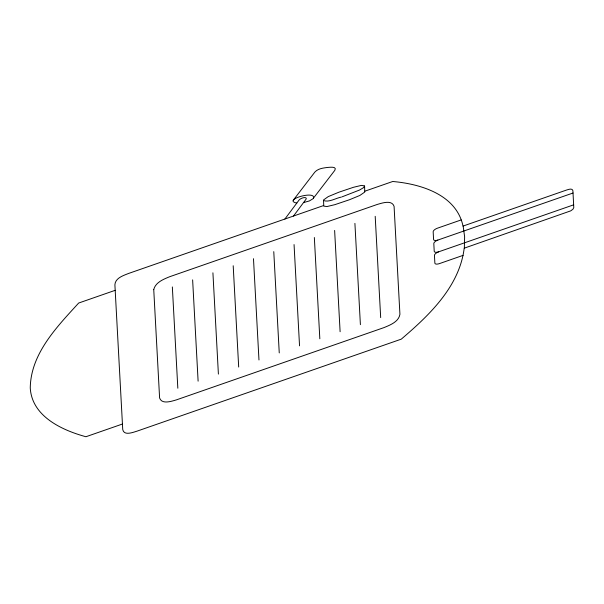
<?xml version="1.0" encoding="UTF-8"?>
<svg xmlns="http://www.w3.org/2000/svg" width="604" height="604" viewBox="0 0 604 604"><rect width="100%" height="100%" fill="white"/><g stroke="black" fill="none" stroke-linecap="round" stroke-linejoin="round"><path stroke-width="0.91" d="M464.333 248.138L464.627 236.776L463.14 226.039M313.416 198.24C316.239 190.079 281.849 199.969 296.798 203.08M284.884 219.041L299.025 200.098A4.107 1.699 -22.7 0 1 304.227 197.606A4.107 1.699 -22.7 0 1 305.798 199.539L293.476 216.051M293.34 200.135L314.85 172.087C317.946 168.629 322.936 168.033 327.293 167.482C329.422 167.331 337.357 166.123 334.835 170.313L312.993 198.739L309.376 200.943L303.54 202.559M461.162 219.931L437.492 228.169A4.741 1.963 -22.7 0 0 433.166 231.777L433.581 239.471A4.741 1.963 -22.7 0 0 437.553 240.166L573.03 193.016M437.84 240.09A4.741 1.963 -22.7 0 0 433.808 243.586L434.223 251.279A4.741 1.963 -22.7 0 0 438.194 251.981L573.672 204.832M323.691 205.526L128.478 273.491C123.216 275.613 115.258 278.059 114.896 284.816L122.733 429.535C123.994 436.05 132.91 432.366 137.01 431.158L401.267 339.154C429.24 315.303 459.433 286.606 464.204 248.184L570.712 210.864L572.917 209.271L573.785 207.565L572.902 190.675C572.177 187.814 568.266 189.596 566.348 190.109L463.011 226.085C456.413 194.647 420.724 183.918 392.728 181.494L364.869 191.189M115.19 290.32L78.671 303.034C56.957 326.839 30.683 353.665 30.26 388.002C31.906 416.42 62.016 430.207 85.919 436.737L122.431 424.031M463.079 255.371L439.41 263.616A4.741 1.963 -22.7 0 1 434.865 263.095L434.45 255.401A4.741 1.963 -22.7 0 1 438.481 251.906M342.151 196.806L359.561 190.026L363.57 187.64L364.529 185.843L361.366 185.405L353.483 187.285L338.852 192.215L328.244 196.61L323.525 199.954L323.774 206.123L326.938 206.553L334.827 204.673L349.459 199.743L359.856 195.447L364.748 192.072L364.597 186.1M341.381 197.07C335.741 198.127 328.893 202.695 323.419 200.49M375.197 216.315L380.679 317.598M354.91 223.382L360.399 324.665M334.624 230.441L340.112 331.724M314.344 237.508L319.826 338.784M294.057 244.567L299.539 345.85M273.771 251.634L279.252 352.91M253.484 258.693L258.973 359.976M233.197 265.752L238.686 367.036M212.918 272.819L218.399 374.095M192.631 279.878L198.112 381.162M172.344 286.945L177.825 388.221M153.748 289.618L159.599 397.968C161.812 404.695 171.483 401.275 176.391 399.878L383.955 327.61C390.154 325.05 398.738 321.789 399.924 314.299L394.08 206.341C391.868 199.614 382.189 203.042 377.289 204.439L169.716 276.707C163.541 279.222 155.402 282.4 153.748 289.618"/></g></svg>
